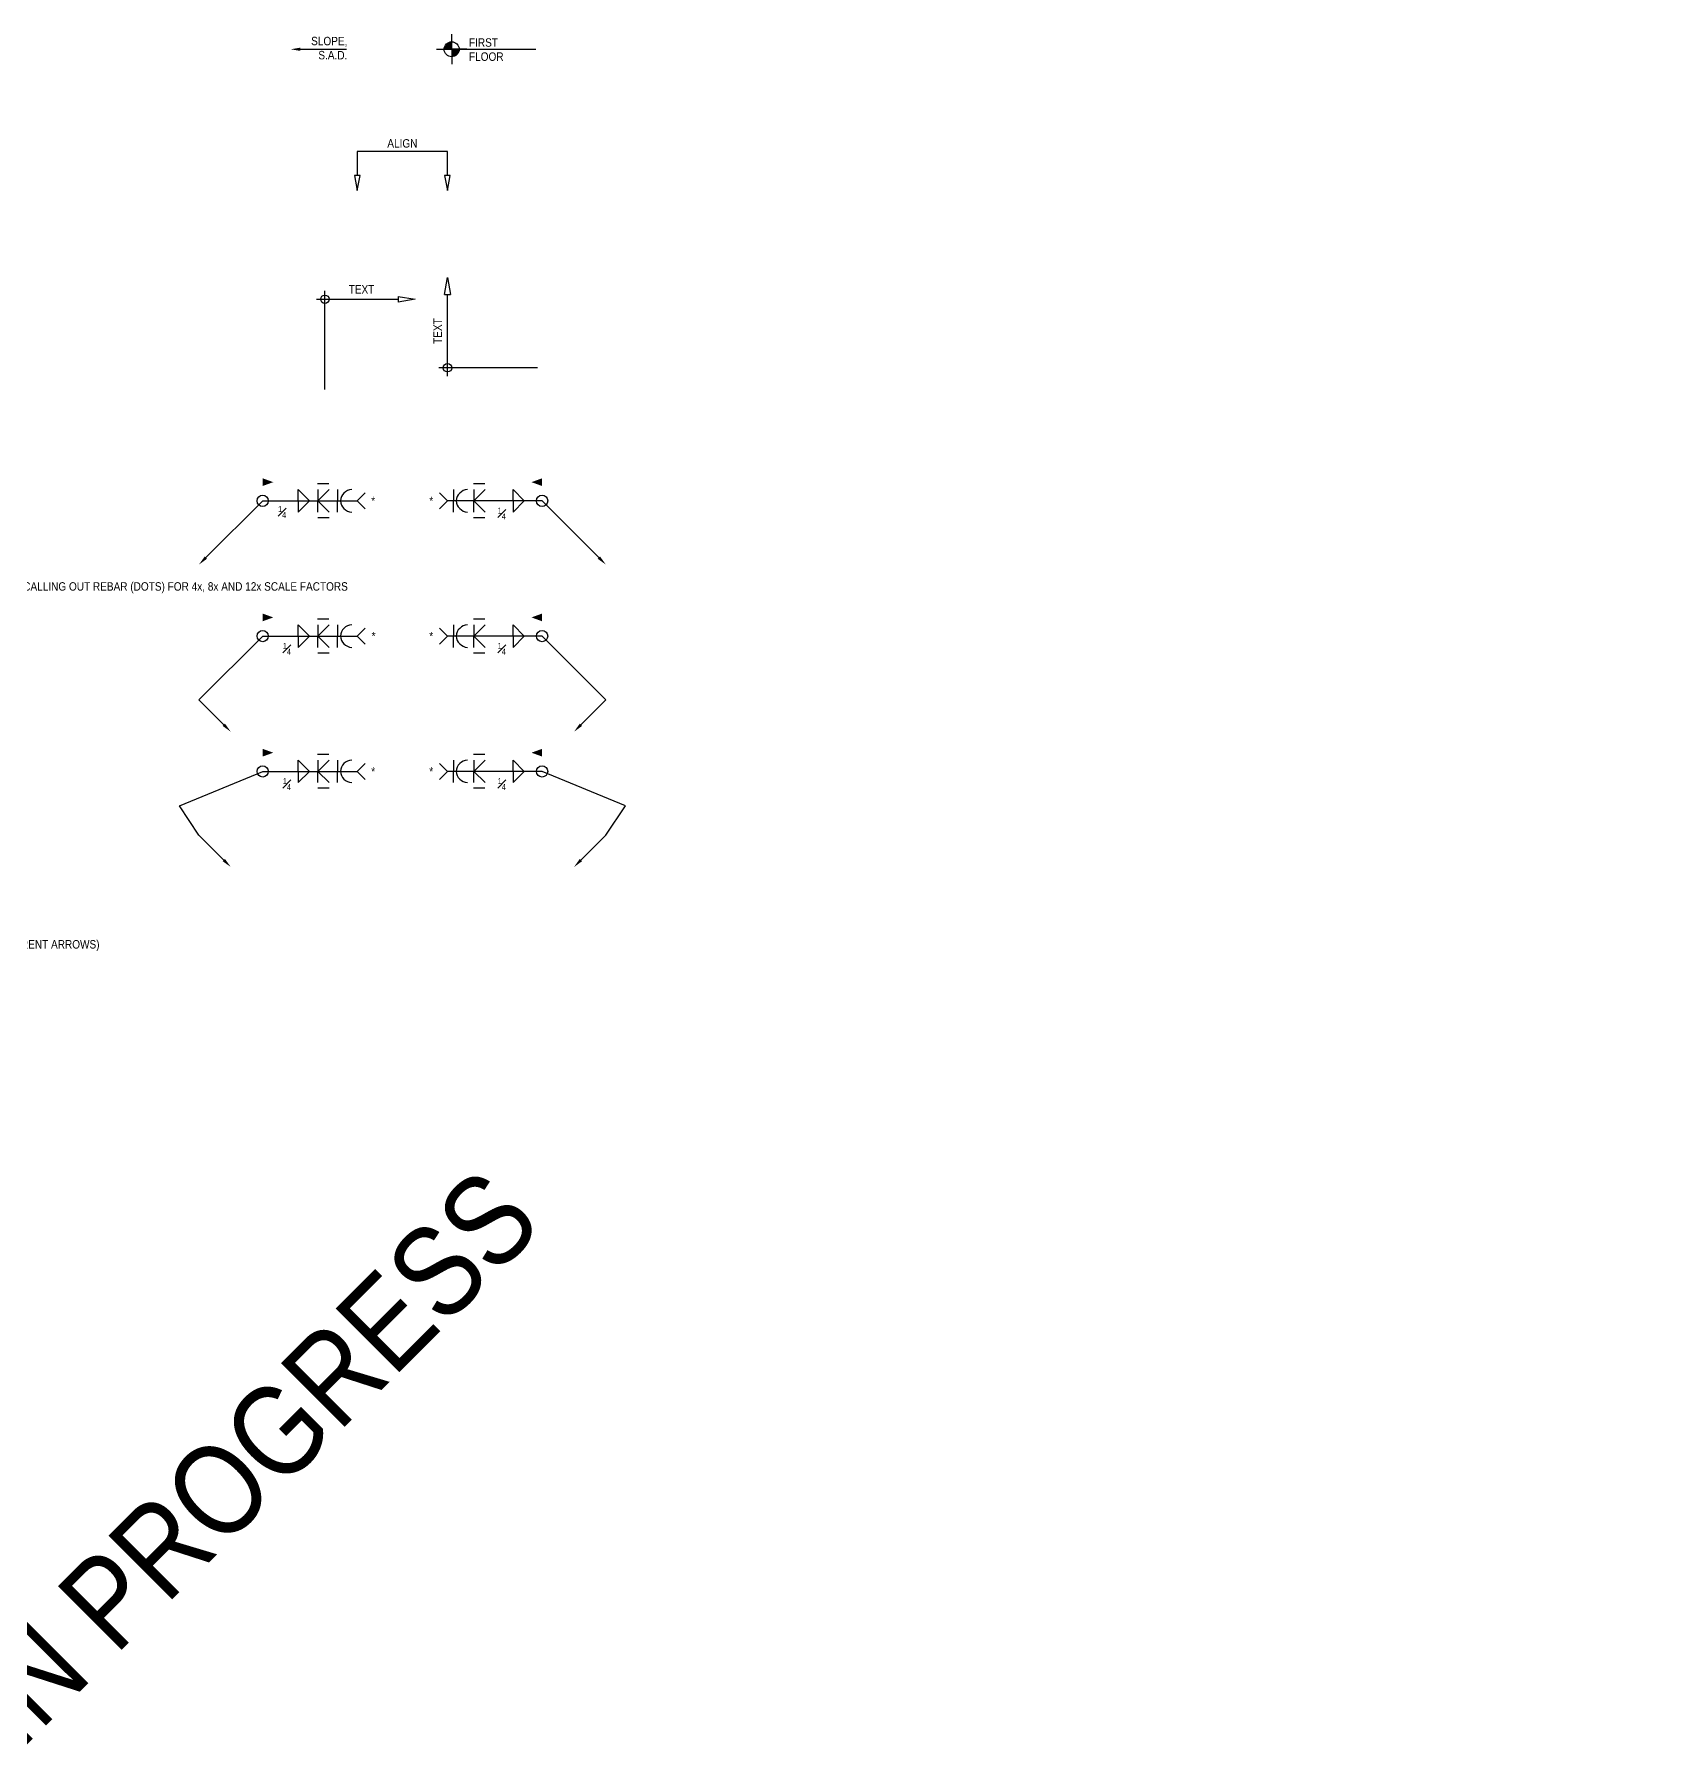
# Model space of a CAD drawing. Header units: inches. Extents: x -2661 to 42767, y -1222 to 9099.
# Drawn here: x 9859.9 to 10074.5, y 1450.9 to 1678.6 of the extents above; entities that cross this region are included whole.
import ezdxf
from ezdxf import colors
from ezdxf.entities.mleader import LeaderData, LeaderLine
from ezdxf.math import Vec2, Vec3

# ---------------------------------------------------------------- set-up
doc = ezdxf.new("R2010")
doc.units = ezdxf.units.IN
doc.header["$LTSCALE"] = 12
doc.header["$MEASUREMENT"] = 0
doc.header["$PDMODE"] = 3
doc.layers.get('0').update_dxf_attribs({"linetype": 'CONTINUOUS'})
doc.layers.get('DefPoints').update_dxf_attribs({"color": 251, "linetype": 'CONTINUOUS'})
for name, color, linetype in [('S-ANNO-DIMS', 2, 'CONTINUOUS'), ('S-ANNO-NOTE', 4, 'CONTINUOUS'), ('S-ANNO-NOTE-EXIST', 251, 'CONTINUOUS'), ('S-ROOM-NAME', 251, 'CONTINUOUS')]:
    doc.layers.add(name, color=color, linetype=linetype)
doc.styles.add('Arial', font='arial.ttf', dxfattribs={"width": 0.85})
doc.dimstyles.new('DIM-12_Se', dxfattribs={"dimscale": 12, "dimtxt": 0.09375, "dimasz": 0.109375, "dimexe": 0.0625, "dimexo": 0.0625, "dimgap": 0.0625, "dimtad": 1, "dimdec": 4, "dimzin": 11, "dimdsep": 46, "dimlunit": 4, "dimtxsty": 'Arial', "dimblk": 'ARCHTICK', "dimcen": 0.125, "dimdle": 0.0625, "dimclrd": 256, "dimclre": 256, "dimclrt": 4, "dimadec": 0, "dimazin": 0, "dimtfac": 0.75, "dimtdec": 4, "dimtmove": 0, "dimatfit": 3, "dimfxl": 1, "dimfrac": 1, "dimtolj": 1, "dimtzin": 0, "dimarcsym": 0})

# ---------------------------------------------------------------- blocks, each defined once
blk = doc.blocks.new('ELEV-SYMB')
at = {"layer": 'S-ANNO-NOTE', "color": 2}
for points in [[(-2, 0), (0, 0), (0, 2)], [(2, 0), (0, 0), (0, -2)]]:
    blk.add_lwpolyline(points, dxfattribs=at)
at = {"layer": 'S-ANNO-NOTE', "color": 2, "const_width": 1}
for points in [[(0, 0.5, 0.414214), (-0.5, 0, 0.414214)], [(0, -0.5, 0.414214), (0.5, 0, 0.414214)]]:
    blk.add_lwpolyline(points, format="xyb", dxfattribs=at)
at = {"layer": 'S-ANNO-NOTE', "color": 2}
blk.add_circle((0, 0), 1, dxfattribs=at)
blk = doc.blocks.new('_Integral')
at = {"color": 0, "linetype": 'ByBlock', "lineweight": -2}
for centre, start, end in [((0.44, -0.09), 102, 168), ((-0.44, 0.09), 282, 348)]:
    blk.add_arc(centre, 0.454, start, end, dxfattribs=at)
blk = doc.blocks.new('_DotBlank')
at = {"color": 0, "lineweight": -2}
blk.add_line((-0.5, 0), (-1, 0), dxfattribs=at)
blk.add_circle((0, 0), 0.5, dxfattribs=at)
blk = doc.blocks.new('ARROW-LOOP')
at = {"color": 0}
blk.add_lwpolyline([(-1.81, 0), (0.54, 0, 1.317177), (-0.46, -0.28)], format="xyb", dxfattribs=at)
blk = doc.blocks.new('_ClosedBlank')
at = {"color": 0, "linetype": 'ByBlock', "lineweight": -2}
for p, q in [((-1, 0.17), (0, 0)), ((-1, 0.17), (-1, -0.17)), ((0, 0), (-1, -0.17))]:
    blk.add_line(p, q, dxfattribs=at)
blk = doc.blocks.new('_Small')
at = {"color": 0, "linetype": 'ByBlock', "lineweight": -2}
blk.add_circle((0, 0), 0.25, dxfattribs=at)
blk = doc.blocks.new('*D754')
at = {"layer": 'DefPoints', "color": 0, "transparency": 16777216}
for p in [(9914.94, 1646.27), (9914.94, 1646.27), (9926.94, 1634.27)]:
    blk.add_point(p, dxfattribs=at)
at = {"layer": 'S-ANNO-DIMS', "lineweight": -2, "transparency": 16777216}
for p, q in [((9914.94, 1633.14), (9914.94, 1644.02)), ((9926.94, 1634.27), (9913.81, 1634.27))]:
    blk.add_line(p, q, dxfattribs=at)
at = {"layer": 'S-ANNO-DIMS', "lineweight": -2, "transparency": 16777216, "xscale": 2.25, "yscale": 2.25, "zscale": 2.25}
for name, p, rotation in [('_ClosedBlank', (9914.94, 1646.27), 90), ('_Small', (9914.94, 1634.27), 270)]:
    blk.add_blockref(name, p, dxfattribs=dict(at, rotation=rotation))
at = {"layer": 'S-ANNO-DIMS', "color": 4, "transparency": 16777216, "insert": (9913.63, 1639.14), "char_height": 1.125, "attachment_point": 5, "rotation": 90, "style": 'Arial'}
blk.add_mtext('\\A1;TEXT ', dxfattribs=at)
blk = doc.blocks.new('*D699')
at = {"layer": 'DefPoints', "color": 0, "transparency": 16777216}
for p in [(9910.63, 1643.37), (9910.63, 1643.37), (9898.63, 1631.37)]:
    blk.add_point(p, dxfattribs=at)
at = {"layer": 'S-ANNO-DIMS', "lineweight": -2, "transparency": 16777216}
for p, q in [((9898.63, 1631.37), (9898.63, 1644.5)), ((9897.5, 1643.37), (9908.38, 1643.37))]:
    blk.add_line(p, q, dxfattribs=at)
at = {"layer": 'S-ANNO-DIMS', "lineweight": -2, "transparency": 16777216, "xscale": 2.25, "yscale": 2.25, "zscale": 2.25, "rotation": 180}
blk.add_blockref('_Small', (9898.63, 1643.37), dxfattribs=at)
at = {"layer": 'S-ANNO-DIMS', "lineweight": -2, "transparency": 16777216, "xscale": 2.25, "yscale": 2.25, "zscale": 2.25}
blk.add_blockref('_ClosedBlank', (9910.63, 1643.37), dxfattribs=at)
at = {"layer": 'S-ANNO-DIMS', "color": 4, "transparency": 16777216, "insert": (9903.5, 1644.69), "char_height": 1.125, "attachment_point": 5, "style": 'Arial'}
blk.add_mtext('\\A1;TEXT ', dxfattribs=at)

msp = doc.modelspace()

# ---------------------------------------------------------------- linework, layer by layer
at = {"layer": 'S-ANNO-DIMS'}
msp.add_lwpolyline([(9915.31345, 1659.86009), (9914.56345, 1659.86009), (9914.93845, 1657.86009), (9915.31345, 1659.86009), (9914.93845, 1659.86009), (9914.93845, 1663.04209), (9902.93845, 1663.04209), (9902.93845, 1659.86009), (9902.56345, 1659.86009), (9902.93845, 1657.86009), (9903.31345, 1659.86009), (9902.56345, 1659.86009)], dxfattribs=at)
at = {"layer": 'S-ANNO-NOTE', "color": 2}
msp.add_line((9913.49676, 1676.64226), (9926.70157, 1676.64226), dxfattribs=at)
at = {"layer": 'S-ANNO-NOTE'}
for p, q in [((9899.15342, 1618.80392), (9897.65342, 1618.80392)), ((9900.31793, 1618.05392), (9900.31793, 1616.55392)), ((9915.72311, 1618.05392), (9915.72311, 1616.55392)), ((9919.90034, 1618.80392), (9918.40034, 1618.80392)), ((9900.31793, 1615.05392), (9900.31793, 1616.55392)), ((9915.72311, 1615.05392), (9915.72311, 1616.55392)), ((9899.19449, 1614.30392), (9897.69449, 1614.30392)), ((9919.90034, 1614.30392), (9918.40034, 1614.30392)), ((9899.15342, 1600.80392), (9897.65342, 1600.80392)), ((9900.31793, 1600.05392), (9900.31793, 1598.55392)), ((9915.72311, 1600.05392), (9915.72311, 1598.55392)), ((9919.90034, 1600.80392), (9918.40034, 1600.80392)), ((9900.31793, 1597.05392), (9900.31793, 1598.55392)), ((9915.72311, 1597.05392), (9915.72311, 1598.55392)), ((9899.19449, 1596.30392), (9897.69449, 1596.30392)), ((9919.90034, 1596.30392), (9918.40034, 1596.30392)), ((9899.15342, 1582.80392), (9897.65342, 1582.80392)), ((9900.31793, 1582.05392), (9900.31793, 1580.55392)), ((9900.31793, 1579.05392), (9900.31793, 1580.55392)), ((9915.72311, 1582.05392), (9915.72311, 1580.55392)), ((9915.72311, 1579.05392), (9915.72311, 1580.55392)), ((9919.90034, 1582.80392), (9918.40034, 1582.80392)), ((9899.19449, 1578.30392), (9897.69449, 1578.30392)), ((9919.90034, 1578.30392), (9918.40034, 1578.30392))]:
    msp.add_line(p, q, dxfattribs=at)
for points in [[(9890.34592, 1616.55392, 0, 0, 0), (9890.34592, 1619.04089, 1.02606, 0, 0), (9891.75546, 1619.04089, 0, 0, 0)], [(9927.53099, 1616.55392, 0, 0, 0), (9927.53099, 1619.04089, 1.02606, 0, 0), (9926.12145, 1619.04089, 0, 0, 0)], [(9890.34592, 1598.55392, 0, 0, 0), (9890.34592, 1601.04089, 1.02606, 0, 0), (9891.75546, 1601.04089, 0, 0, 0)], [(9927.53099, 1598.55392, 0, 0, 0), (9927.53099, 1601.04089, 1.02606, 0, 0), (9926.12145, 1601.04089, 0, 0, 0)], [(9890.34592, 1580.55392, 0, 0, 0), (9890.34592, 1583.04089, 1.02606, 0, 0), (9891.75546, 1583.04089, 0, 0, 0)], [(9927.53099, 1580.55392, 0, 0, 0), (9927.53099, 1583.04089, 1.02606, 0, 0), (9926.12145, 1583.04089, 0, 0, 0)]]:
    msp.add_lwpolyline(points, format="xyseb", dxfattribs=at)
for points in [[(9895.07104, 1616.55392), (9895.07104, 1618.05392), (9896.57104, 1616.55392)], [(9897.69449, 1618.05392), (9897.69449, 1616.55392), (9899.19449, 1618.05392)], [(9903.99911, 1615.49326), (9902.93845, 1616.55392), (9903.99911, 1617.61458)], [(9913.87779, 1615.49326), (9914.93845, 1616.55392), (9913.87779, 1617.61458)], [(9918.44141, 1618.05392), (9918.44141, 1616.55392), (9919.94141, 1618.05392)], [(9923.66124, 1616.55392), (9923.66124, 1618.05392), (9925.16124, 1616.55392)], [(9895.07104, 1616.55392), (9895.07104, 1615.05392), (9896.57104, 1616.55392)], [(9897.69449, 1615.05392), (9897.69449, 1616.55392), (9899.19449, 1615.05392)], [(9918.44141, 1615.05392), (9918.44141, 1616.55392), (9919.94141, 1615.05392)], [(9923.66124, 1616.55392), (9923.66124, 1615.05392), (9925.16124, 1616.55392)], [(9895.07104, 1598.55392), (9895.07104, 1600.05392), (9896.57104, 1598.55392)], [(9897.69449, 1600.05392), (9897.69449, 1598.55392), (9899.19449, 1600.05392)], [(9903.99911, 1597.49326), (9902.93845, 1598.55392), (9903.99911, 1599.61458)], [(9913.87779, 1597.49326), (9914.93845, 1598.55392), (9913.87779, 1599.61458)], [(9918.44141, 1600.05392), (9918.44141, 1598.55392), (9919.94141, 1600.05392)], [(9923.66124, 1598.55392), (9923.66124, 1600.05392), (9925.16124, 1598.55392)], [(9895.07104, 1598.55392), (9895.07104, 1597.05392), (9896.57104, 1598.55392)], [(9897.69449, 1597.05392), (9897.69449, 1598.55392), (9899.19449, 1597.05392)], [(9918.44141, 1597.05392), (9918.44141, 1598.55392), (9919.94141, 1597.05392)], [(9923.66124, 1598.55392), (9923.66124, 1597.05392), (9925.16124, 1598.55392)], [(9895.07104, 1580.55392), (9895.07104, 1582.05392), (9896.57104, 1580.55392)], [(9895.07104, 1580.55392), (9895.07104, 1579.05392), (9896.57104, 1580.55392)], [(9897.69449, 1582.05392), (9897.69449, 1580.55392), (9899.19449, 1582.05392)], [(9897.69449, 1579.05392), (9897.69449, 1580.55392), (9899.19449, 1579.05392)], [(9903.99911, 1579.49326), (9902.93845, 1580.55392), (9903.99911, 1581.61458)], [(9913.87779, 1579.49326), (9914.93845, 1580.55392), (9913.87779, 1581.61458)], [(9918.44141, 1582.05392), (9918.44141, 1580.55392), (9919.94141, 1582.05392)], [(9918.44141, 1579.05392), (9918.44141, 1580.55392), (9919.94141, 1579.05392)], [(9923.66124, 1580.55392), (9923.66124, 1582.05392), (9925.16124, 1580.55392)], [(9923.66124, 1580.55392), (9923.66124, 1579.05392), (9925.16124, 1580.55392)]]:
    msp.add_lwpolyline(points, dxfattribs=at)
for centre in [(9890.34592, 1616.55392), (9927.53099, 1616.55392), (9890.34592, 1598.55392), (9927.53099, 1598.55392), (9890.34592, 1580.55392), (9927.53099, 1580.55392)]:
    msp.add_circle(centre, 0.75, dxfattribs=at)
for centre, start, end in [((9902.29881, 1616.44804), 93.7722975, 176.2277025), ((9917.70399, 1616.44804), 93.7722975, 176.2277025), ((9902.29881, 1616.6598), 183.7722975, 266.2277025), ((9917.70399, 1616.6598), 183.7722975, 266.2277025), ((9902.29881, 1598.44804), 93.7722975, 176.2277025), ((9917.70399, 1598.44804), 93.7722975, 176.2277025), ((9902.29881, 1598.6598), 183.7722975, 266.2277025), ((9917.70399, 1598.6598), 183.7722975, 266.2277025), ((9902.29881, 1580.44804), 93.7722975, 176.2277025), ((9902.29881, 1580.6598), 183.7722975, 266.2277025), ((9917.70399, 1580.44804), 93.7722975, 176.2277025), ((9917.70399, 1580.6598), 183.7722975, 266.2277025)]:
    msp.add_arc(centre, 1.60937, start, end, dxfattribs=at)

# ---------------------------------------------------------------- block references
msp.add_blockref('ELEV-SYMB', (9915.49676, 1676.64226), dxfattribs=at)

# ---------------------------------------------------------------- texts
at = {"layer": 'S-ANNO-NOTE', "insert": (9901.62379, 1678.28705), "char_height": 1.125, "width": 5.8017409, "attachment_point": 3, "rotation": 359.8065106, "style": 'Arial'}
msp.add_mtext('SLOPE, S.A.D.', dxfattribs=at)
at = {"layer": 'S-ANNO-NOTE', "char_height": 1.125, "style": 'Arial'}
for s, insert, width, attachment_point in [('FIRST\\PFLOOR', (9917.8035, 1678.10155), 18.0116568, 1), ('ALIGN', (9908.93845, 1663.54209), 4.8459129, 8), ('*', (9904.79087, 1616.55392), 12.6638708, 4), ('*', (9913.03417, 1616.55392), 14.5516162, 6), ('\\A1;{\\H0.7x;\\S1#4;}', (9892.39029, 1615.84442), 2.0903287, 1), ('\\A1;{\\H0.7x;\\S1#4;}', (9922.70086, 1615.65428), 3.6570708, 3), ('*', (9904.84273, 1598.55392), 14.5516162, 4), ('*', (9913.03417, 1598.55392), 14.5516162, 6), ('\\A1;{\\H0.7x;\\S1#4;}', (9894.11066, 1597.65428), 3.6570708, 3), ('\\A1;{\\H0.7x;\\S1#4;}', (9922.70086, 1597.65428), 3.6570708, 3), ('*', (9904.79087, 1580.55392), 12.6638708, 4), ('*', (9913.03417, 1580.55392), 14.5516162, 6), ('\\A1;{\\H0.7x;\\S1#4;}', (9894.11066, 1579.65428), 3.6570708, 3), ('\\A1;{\\H0.7x;\\S1#4;}', (9922.70086, 1579.65428), 3.6570708, 3)]:
    msp.add_mtext(s, dxfattribs=dict(at, insert=insert, width=width, attachment_point=attachment_point))
at = {"layer": 'S-ROOM-NAME', "ltscale": 0.25, "insert": (9888.70341, 1489.13807), "char_height": 12, "width": 129.2001168, "attachment_point": 5, "rotation": 45, "style": 'Arial'}
msp.add_mtext('{\\fArial|b0|i0|c0|p34;IN PROGRESS}', dxfattribs=at)

# ---------------------------------------------------------------- dimensions: what is measured, and where the dimension line sits
at = {"layer": 'S-ANNO-DIMS'}
for base, p1, p2, angle, picture, middle in [((9910.62595, 1643.37273), (9898.62595, 1631.37273), (9910.62595, 1643.37273), 180, '*D699', (9903.50095, 1644.68523)), ((9914.93845, 1646.26673), (9926.93845, 1634.26673), (9914.93845, 1646.26673), 270, '*D754', (9913.62595, 1639.14173))]:
    dim = msp.add_linear_dim(base=base, p1=p1, p2=p2, angle=angle, text='TEXT ', dimstyle='DIM-12_Se', override={"dimasz": 0.1875, "dimexe": 0.09375, "dimexo": 0, "dimblk1": 'Small', "dimblk2": 'ClosedBlank', "dimsah": 1, "dimdle": 0.09375, "dimse2": 1}, dxfattribs=at)
    dim.commit()
    dim.dimension.update_dxf_attribs({"geometry": picture, "text_midpoint": middle})

# ---------------------------------------------------------------- leaders
at = {"layer": 'S-ANNO-NOTE'}
ml = msp.add_multileader_mtext('Standard', dxfattribs=at)
ml.set_content('', color=4, style='Arial')
ml.set_leader_properties(color=2)
ml.build(insert=Vec2(0, 0))
ml.multileader.update_dxf_attribs({"has_dogleg": 0, "dogleg_length": 1.21451, "arrow_head_size": 1.3125, "scale": 12})
ctx = ml.context
ctx.base_point, ctx.scale, ctx.char_height, ctx.arrow_head_size, ctx.landing_gap_size, ctx.plane_origin, ctx.plane_x_axis, ctx.plane_y_axis = Vec3(9903.65676, 1676.64226), 12, 1.125, 1.3125, 1.08, Vec3(9892.80333, 1683.67286), Vec3(-1, 0), Vec3(0, -1)
ctx.text_align_type = 2
notes = []
notes.append((ctx, [(0, (1, 1, 0), (9899.59489, 1676.64226), (1, 0), 1.90187, [(0, [(9894.06443, 1676.64226)], 0, [])])]))
ctx.mtext.insert, ctx.mtext.text_direction, ctx.mtext.rotation, ctx.mtext.alignment, ctx.mtext.flow_direction = Vec3(9902.57676, 1676.07976), Vec3(-1, 0), 3.141592654, 3, 5
ml = msp.add_multileader_mtext('Standard', dxfattribs=at)
ml.set_content('TEXT', color=4, style='Arial')
ml.set_leader_properties(color=2)
ml.set_arrow_properties(name='INTEGRAL')
ml.build(insert=Vec2(0, 0))
ml.multileader.update_dxf_attribs({"dogleg_length": 0.36, "arrow_head_size": 1.3125, "scale": 12})
ctx = ml.context
ctx.base_point, ctx.scale, ctx.char_height, ctx.arrow_head_size, ctx.landing_gap_size, ctx.plane_origin = Vec3(9828.36413, 1617.37763), 12, 1.125, 1.3125, 1.08, Vec3(9783.15735, 1915.71245)
notes.append((ctx, [(0, (1, 1, 0), (9826.86413, 1617.37763), (1, 0), 1.5, [(0, [(9818.37885, 1625.86291)], 0, [])])]))
ctx.mtext.insert, ctx.mtext.width, ctx.mtext.flow_direction = Vec3(9829.44413, 1617.94013), 20, 5
ml = msp.add_multileader_mtext('Standard', dxfattribs=at)
ml.set_content('', color=4, style='Arial')
ml.set_leader_properties(color=2)
ml.build(insert=Vec2(0, 0))
ml.multileader.update_dxf_attribs({"dogleg_length": 1.21451, "arrow_head_size": 1.3125, "scale": 12})
ctx = ml.context
ctx.base_point, ctx.scale, ctx.char_height, ctx.arrow_head_size, ctx.landing_gap_size, ctx.plane_origin = Vec3(9902.93845, 1616.55392), 12, 1.125, 1.3125, 1.08, Vec3(9883.31532, 1609.52332)
notes.append((ctx, [(0, (1, 1, 0), (9890.34592, 1616.55392), (1, 0), 12.59253, [(0, [(9881.86064, 1608.06864)], 0, [])])]))
ctx.mtext.insert, ctx.mtext.flow_direction = Vec3(9904.01845, 1617.11642), 5
ml = msp.add_multileader_mtext('Standard', dxfattribs=at)
ml.set_content('', color=4, style='Arial')
ml.set_leader_properties(color=2)
ml.build(insert=Vec2(0, 0))
ml.multileader.update_dxf_attribs({"dogleg_length": 1.21451, "arrow_head_size": 1.3125, "scale": 12})
ctx = ml.context
ctx.base_point, ctx.scale, ctx.char_height, ctx.arrow_head_size, ctx.landing_gap_size, ctx.plane_origin = Vec3(9912.77845, 1616.55392), 12, 1.125, 1.3125, 1.08, Vec3(9933.90158, 1609.52332)
ctx.text_align_type = 2
notes.append((ctx, [(0, (1, 1, 0), (9927.53099, 1616.55392), (-1, 0), 12.59253, [(0, [(9936.01627, 1608.06864)], 0, [])])]))
ctx.mtext.insert, ctx.mtext.alignment, ctx.mtext.flow_direction = Vec3(9913.85845, 1617.11642), 3, 5
ml = msp.add_multileader_mtext('Standard', dxfattribs=at)
ml.set_content('\\A1;{\\C4;MAKE SURE THIS ARROW SIZE IS \\H0.7x;\\S5#32;\\H1.4286x;" WHEN CALLING OUT REBAR (DOTS) FOR 4x, 8x AND 12x SCALE FACTORS}', color=4, style='Arial')
ml.set_leader_properties(color=2)
ml.set_arrow_properties(name='DOTBLANK')
ml.build(insert=Vec2(0, 0))
ml.multileader.update_dxf_attribs({"dogleg_length": 0.36, "arrow_head_size": 1.875, "scale": 12})
ctx = ml.context
ctx.base_point, ctx.scale, ctx.char_height, ctx.arrow_head_size, ctx.landing_gap_size, ctx.plane_origin = Vec3(9828.36413, 1605.37763), 12, 1.125, 1.875, 1.08, Vec3(9783.15735, 1903.71245)
notes.append((ctx, [(0, (1, 1, 0), (9826.86413, 1605.37763), (1, 0), 1.5, [(0, [(9818.37885, 1613.86291)], 0, [])])]))
ctx.mtext.insert, ctx.mtext.width, ctx.mtext.defined_height, ctx.mtext.flow_direction = Vec3(9829.44413, 1605.94972), 20, 3.77427, 5
ml = msp.add_multileader_mtext('Standard', dxfattribs=at)
ml.set_content('\\A1;{\\C4;(\\H0.7x;\\S7#64;\\H1.4286x;"x12) = ARROW SIZE 1\\H0.7x;\\S5#16;\\H1.4286x;"\\P(\\H0.7x;\\S3#32;\\H1.4286x;"x12) = TEXT HEIGHT 1\\H0.7x;\\S1#8;\\H1.4286x;"}', color=4, style='Arial')
ml.set_leader_properties(color=2)
ml.build(insert=Vec2(0, 0))
ml.multileader.update_dxf_attribs({"dogleg_length": 0.36, "arrow_head_size": 1.3125, "scale": 12})
ctx = ml.context
ctx.base_point, ctx.scale, ctx.char_height, ctx.arrow_head_size, ctx.landing_gap_size, ctx.plane_origin = Vec3(9828.36413, 1593.37763), 12, 1.125, 1.3125, 1.08, Vec3(9783.15735, 1891.71245)
notes.append((ctx, [(0, (1, 1, 0), (9826.86413, 1593.37763), (1, 0), 1.5, [(0, [(9818.25444, 1601.98732)], 0, [])])]))
ctx.mtext.insert, ctx.mtext.width, ctx.mtext.flow_direction = Vec3(9829.44413, 1594.10551), 20, 5
ml = msp.add_multileader_mtext('Standard', dxfattribs=at)
ml.set_content('', color=4, style='Arial')
ml.set_leader_properties(color=2)
ml.build(insert=Vec2(0, 0))
ml.multileader.update_dxf_attribs({"dogleg_length": 1.21451, "arrow_head_size": 1.3125, "scale": 12})
ctx = ml.context
ctx.base_point, ctx.scale, ctx.char_height, ctx.arrow_head_size, ctx.landing_gap_size, ctx.plane_origin = Vec3(9902.93845, 1598.55392), 12, 1.125, 1.3125, 1.08, Vec3(9883.31532, 1591.52332)
notes.append((ctx, [(0, (1, 1, 0), (9890.34592, 1598.55392), (1, 0), 12.59253, [(0, [(9886.10328, 1585.826), (9881.86064, 1590.06864)], 0, [])])]))
ctx.mtext.insert, ctx.mtext.flow_direction = Vec3(9904.01845, 1599.11642), 5
ml = msp.add_multileader_mtext('Standard', dxfattribs=at)
ml.set_content('', color=4, style='Arial')
ml.set_leader_properties(color=2)
ml.build(insert=Vec2(0, 0))
ml.multileader.update_dxf_attribs({"dogleg_length": 1.21451, "arrow_head_size": 1.3125, "scale": 12})
ctx = ml.context
ctx.base_point, ctx.scale, ctx.char_height, ctx.arrow_head_size, ctx.landing_gap_size, ctx.plane_origin = Vec3(9912.77845, 1598.55392), 12, 1.125, 1.3125, 1.08, Vec3(9933.90158, 1591.52332)
ctx.text_align_type = 2
notes.append((ctx, [(0, (1, 1, 0), (9927.53099, 1598.55392), (-1, 0), 12.59253, [(0, [(9931.77363, 1585.826), (9936.01627, 1590.06864)], 0, [])])]))
ctx.mtext.insert, ctx.mtext.alignment, ctx.mtext.flow_direction = Vec3(9913.85845, 1599.11642), 3, 5
ml = msp.add_multileader_mtext('Standard', dxfattribs=at)
ml.set_content('TEXT', color=4, style='Arial')
ml.set_leader_properties(color=2)
ml.set_arrow_properties(name='INTEGRAL')
ml.build(insert=Vec2(0, 0))
ml.multileader.update_dxf_attribs({"dogleg_length": 0.36, "arrow_head_size": 1.75, "scale": 16})
ctx = ml.context
ctx.base_point, ctx.scale, ctx.char_height, ctx.arrow_head_size, ctx.landing_gap_size, ctx.plane_origin = Vec3(10456.47348, 1581.92148), 16, 1.5, 1.75, 1.44, Vec3(10517.73483, 1888.74159)
ctx.text_align_type = 2
notes.append((ctx, [(0, (1, 1, 0), (10465.82815, 1581.92148), (-1, 0), 2, [(0, [(10476.85647, 1593.23519)], 0, [])])]))
ctx.mtext.insert, ctx.mtext.width, ctx.mtext.alignment, ctx.mtext.flow_direction = Vec3(10462.38815, 1582.67148), 32, 3, 5
ml = msp.add_multileader_mtext('Standard', dxfattribs=at)
ml.set_content('TEXT', color=4, style='Arial')
ml.set_leader_properties(color=2)
ml.set_arrow_properties(name='ARROW-LOOP')
ml.build(insert=Vec2(0, 0))
ml.multileader.update_dxf_attribs({"dogleg_length": 0.36, "arrow_head_size": 1.3125, "scale": 12})
ctx = ml.context
ctx.base_point, ctx.scale, ctx.char_height, ctx.arrow_head_size, ctx.landing_gap_size, ctx.plane_origin = Vec3(9828.36413, 1581.37763), 12, 1.125, 1.3125, 1.08, Vec3(9783.15735, 1879.71245)
notes.append((ctx, [(0, (1, 1, 0), (9826.86413, 1581.37763), (1, 0), 1.5, [(0, [(9818.37885, 1589.86291)], 0, [])])]))
ctx.mtext.insert, ctx.mtext.width, ctx.mtext.flow_direction = Vec3(9829.44413, 1581.94013), 20, 5
ml = msp.add_multileader_mtext('Standard', dxfattribs=at)
ml.set_content('', color=4, style='Arial')
ml.set_leader_properties(color=2)
ml.build(insert=Vec2(0, 0))
ml.multileader.update_dxf_attribs({"dogleg_length": 1.21451, "arrow_head_size": 1.3125, "scale": 12})
ctx = ml.context
ctx.base_point, ctx.scale, ctx.char_height, ctx.arrow_head_size, ctx.landing_gap_size, ctx.plane_origin = Vec3(9902.93845, 1580.55392), 12, 1.125, 1.3125, 1.08, Vec3(9883.31532, 1573.52332)
notes.append((ctx, [(0, (1, 1, 0), (9890.34592, 1580.55392), (1, 0), 12.59253, [(1, [(9886.10328, 1567.826), (9881.86064, 1572.06864), (9879.25937, 1575.96172)], 0, [])])]))
ctx.mtext.insert, ctx.mtext.flow_direction = Vec3(9904.01845, 1581.11642), 5
ml = msp.add_multileader_mtext('Standard', dxfattribs=at)
ml.set_content('', color=4, style='Arial')
ml.set_leader_properties(color=2)
ml.build(insert=Vec2(0, 0))
ml.multileader.update_dxf_attribs({"dogleg_length": 1.21451, "arrow_head_size": 1.3125, "scale": 12})
ctx = ml.context
ctx.base_point, ctx.scale, ctx.char_height, ctx.arrow_head_size, ctx.landing_gap_size, ctx.plane_origin = Vec3(9912.77845, 1580.55392), 12, 1.125, 1.3125, 1.08, Vec3(9933.90158, 1573.52332)
ctx.text_align_type = 2
notes.append((ctx, [(0, (1, 1, 0), (9927.53099, 1580.55392), (-1, 0), 12.59253, [(1, [(9931.77363, 1567.826), (9936.01627, 1572.06864), (9938.61754, 1575.96172)], 0, [])])]))
ctx.mtext.insert, ctx.mtext.alignment, ctx.mtext.flow_direction = Vec3(9913.85845, 1581.11642), 3, 5
ml = msp.add_multileader_mtext('Standard', dxfattribs=at)
ml.set_content('\\A1;TEXT', color=4, style='Arial')
ml.set_leader_properties(color=2)
ml.set_arrow_properties(name='DOTBLANK')
ml.build(insert=Vec2(0, 0))
ml.multileader.update_dxf_attribs({"dogleg_length": 0.36, "arrow_head_size": 1.75, "scale": 16})
ctx = ml.context
ctx.base_point, ctx.scale, ctx.char_height, ctx.arrow_head_size, ctx.landing_gap_size, ctx.plane_origin = Vec3(10456.47348, 1565.92148), 16, 1.5, 1.75, 1.44, Vec3(10509.24955, 1864.25631)
ctx.text_align_type = 2
notes.append((ctx, [(0, (1, 1, 0), (10465.82815, 1565.92148), (-1, 0), 2, [(0, [(10476.85647, 1577.23519)], 0, [])])]))
ctx.mtext.insert, ctx.mtext.width, ctx.mtext.defined_height, ctx.mtext.alignment, ctx.mtext.flow_direction = Vec3(10462.38815, 1566.67148), 32, 5.03236, 3, 5
ml = msp.add_multileader_mtext('Standard', dxfattribs=at)
ml.set_content('TEXT', color=4, style='Arial')
ml.set_leader_properties(color=2)
ml.build(insert=Vec2(0, 0))
ml.multileader.update_dxf_attribs({"dogleg_length": 21.88349, "arrow_head_size": 1.3125, "scale": 12})
ctx = ml.context
ctx.base_point, ctx.scale, ctx.char_height, ctx.arrow_head_size, ctx.landing_gap_size, ctx.plane_origin = Vec3(9828.36413, 1569.37763), 12, 1.125, 1.3125, 1.08, Vec3(9772.34872, 2009.43868)
notes.append((ctx, [(0, (1, 1, 0), (9826.86413, 1569.37763), (1, 0), 1.5, [(0, [(9818.37885, 1569.37763), (9822.62149, 1573.62027)], 0, [])])]))
ctx.mtext.insert, ctx.mtext.width, ctx.mtext.flow_direction = Vec3(9829.44413, 1569.94013), 20, 5
ml = msp.add_multileader_mtext('Standard', dxfattribs=at)
ml.set_content('TEXT', color=4, style='Arial')
ml.set_leader_properties(color=2)
ml.build(insert=Vec2(0, 0))
ml.multileader.update_dxf_attribs({"dogleg_length": 0.36, "arrow_head_size": 1.3125, "scale": 12})
ctx = ml.context
ctx.base_point, ctx.scale, ctx.char_height, ctx.arrow_head_size, ctx.landing_gap_size, ctx.plane_origin = Vec3(9828.36413, 1557.37763), 12, 1.125, 1.3125, 1.08, Vec3(9783.15735, 1855.71245)
notes.append((ctx, [(0, (1, 1, 0), (9826.86413, 1557.37763), (1, 0), 1.5, [(1, [(9818.37885, 1565.86291), (9818.37885, 1548.89235)], 0, [])])]))
ctx.mtext.insert, ctx.mtext.width, ctx.mtext.flow_direction = Vec3(9829.44413, 1557.94013), 20, 5
ml = msp.add_multileader_mtext('Standard', dxfattribs=at)
ml.set_content('\\A1;{\\C256;TEXT IS BOTTOM LEFT JUSTIFIED TO KEEP CONSISTENT GAP BETWEEN DETAIL TITLE & NOTES}', color=4, style='Arial')
ml.set_leader_properties(color=2)
ml.build(insert=Vec2(0, 0))
ml.multileader.update_dxf_attribs({"dogleg_length": 0.125, "arrow_head_size": 1.75, "scale": 16})
ctx = ml.context
ctx.base_point, ctx.scale, ctx.char_height, ctx.arrow_head_size, ctx.landing_gap_size, ctx.plane_origin = Vec3(10205.54918, 1562.99721), 16, 1.5, 1.75, 1.44, Vec3(10283.60348, 1928.17611)
ctx.text_align_type = 2
notes.append((ctx, [(0, (1, 1, 0), (10235.23254, 1562.99721), (-1, 0), 2, [(0, [(10242.06307, 1556.71683)], 0, [])])]))
ctx.mtext.insert, ctx.mtext.width, ctx.mtext.defined_height, ctx.mtext.alignment, ctx.mtext.flow_direction = Vec3(10231.79254, 1563.76461), 24.9070703, 11.26293, 3, 5
ml = msp.add_multileader_mtext('Standard', dxfattribs=at)
ml.set_content('\\A1;TEXT', color=4, style='Arial')
ml.set_leader_properties(color=2)
ml.build(insert=Vec2(0, 0))
ml.multileader.update_dxf_attribs({"dogleg_length": 0.36, "arrow_head_size": 1.75, "scale": 16})
ctx = ml.context
ctx.base_point, ctx.scale, ctx.char_height, ctx.arrow_head_size, ctx.landing_gap_size, ctx.plane_origin = Vec3(10456.47348, 1549.92148), 16, 1.5, 1.75, 1.44, Vec3(10509.24955, 1848.25631)
ctx.text_align_type = 2
notes.append((ctx, [(0, (1, 1, 0), (10465.82815, 1549.92148), (-1, 0), 2, [(0, [(10476.85647, 1561.23519)], 0, [])])]))
ctx.mtext.insert, ctx.mtext.width, ctx.mtext.alignment, ctx.mtext.flow_direction = Vec3(10462.38815, 1550.67148), 32, 3, 5
at = {"layer": 'S-ANNO-NOTE', "color": 191}
ml = msp.add_multileader_mtext('Standard', dxfattribs=at)
ml.set_content('(LEADER w/ DIFFERENT ARROWS)', color=191, style='Arial')
ml.set_leader_properties(color=191)
ml.build(insert=Vec2(0, 0))
ml.multileader.update_dxf_attribs({"text_right_attachment_type": 3, "dogleg_length": 0.36, "arrow_head_size": 1.3125, "scale": 12})
ctx = ml.context
ctx.base_point, ctx.scale, ctx.char_height, ctx.arrow_head_size, ctx.landing_gap_size, ctx.plane_origin = Vec3(9845.37136, 1557.37763), 12, 1.125, 1.3125, 1.08, Vec3(9799.29951, 1854.48585)
ctx.right_attachment = 3
notes.append((ctx, [(0, (1, 1, 0), (9843.87136, 1557.37763), (1, 0), 1.5, [(0, [(9833.10778, 1557.37763)], 0, [])])]))
ctx.mtext.insert, ctx.mtext.width, ctx.mtext.defined_height, ctx.mtext.flow_direction = Vec3(9846.45136, 1558.1055), 29.9712539, 4.58142, 5
at = {"layer": 'S-ANNO-NOTE'}
ml = msp.add_multileader_mtext('Standard', dxfattribs=at)
ml.set_content('TEXT', color=4, style='Arial')
ml.set_leader_properties(color=2)
ml.set_arrow_properties(name='ARROW-LOOP')
ml.build(insert=Vec2(0, 0))
ml.multileader.update_dxf_attribs({"dogleg_length": 0.36, "arrow_head_size": 1.75, "scale": 16})
ctx = ml.context
ctx.base_point, ctx.scale, ctx.char_height, ctx.arrow_head_size, ctx.landing_gap_size, ctx.plane_origin = Vec3(10456.47348, 1533.92148), 16, 1.5, 1.75, 1.44, Vec3(10509.24955, 1832.25631)
ctx.text_align_type = 2
notes.append((ctx, [(0, (1, 1, 0), (10465.82815, 1533.92148), (-1, 0), 2, [(0, [(10476.85647, 1545.23519)], 0, [])])]))
ctx.mtext.insert, ctx.mtext.width, ctx.mtext.alignment, ctx.mtext.flow_direction = Vec3(10462.38815, 1534.67148), 32, 3, 5
ml = msp.add_multileader_mtext('Standard', dxfattribs=at)
ml.set_content('TEXT', color=4, style='Arial')
ml.set_leader_properties(color=2)
ml.build(insert=Vec2(0, 0))
ml.multileader.update_dxf_attribs({"dogleg_length": 21.88349, "arrow_head_size": 1.75, "scale": 16})
ctx = ml.context
ctx.base_point, ctx.scale, ctx.char_height, ctx.arrow_head_size, ctx.landing_gap_size, ctx.plane_origin = Vec3(10456.47348, 1517.92148), 16, 1.5, 1.75, 1.44, Vec3(10520.05817, 1957.98253)
ctx.text_align_type = 2
notes.append((ctx, [(0, (1, 1, 0), (10465.82815, 1517.92148), (-1, 0), 2, [(0, [(10480.06326, 1520.37155), (10474.02804, 1526.40677)], 0, [])])]))
ctx.mtext.insert, ctx.mtext.width, ctx.mtext.alignment, ctx.mtext.flow_direction = Vec3(10462.38815, 1518.67148), 32, 3, 5
ml = msp.add_multileader_mtext('Standard', dxfattribs=at)
ml.set_content('TEXT', color=4, style='Arial')
ml.set_leader_properties(color=2)
ml.build(insert=Vec2(0, 0))
ml.multileader.update_dxf_attribs({"dogleg_length": 0.36, "arrow_head_size": 1.75, "scale": 16})
ctx = ml.context
ctx.base_point, ctx.scale, ctx.char_height, ctx.arrow_head_size, ctx.landing_gap_size, ctx.plane_origin = Vec3(10456.47348, 1501.92148), 16, 1.5, 1.75, 1.44, Vec3(10509.24955, 1800.25631)
ctx.text_align_type = 2
notes.append((ctx, [(0, (1, 1, 0), (10465.82815, 1501.92148), (-1, 0), 2, [(1, [(10476.85647, 1513.23519), (10476.85647, 1490.60778)], 0, [])])]))
ctx.mtext.insert, ctx.mtext.width, ctx.mtext.alignment, ctx.mtext.flow_direction = Vec3(10462.38815, 1502.67148), 32, 3, 5
ml = msp.add_multileader_mtext('Standard', dxfattribs=at)
ml.set_content('\\A1;{\\C256;TEXT IS BOTTOM LEFT JUSTIFIED TO KEEP CONSISTENT GAP BETWEEN DETAIL TITLE & NOTES}', color=4, style='Arial')
ml.set_leader_properties(color=2)
ml.build(insert=Vec2(0, 0))
ml.multileader.update_dxf_attribs({"dogleg_length": 0.125, "arrow_head_size": 2.625, "scale": 24})
ctx = ml.context
ctx.base_point, ctx.scale, ctx.char_height, ctx.arrow_head_size, ctx.landing_gap_size, ctx.plane_origin = Vec3(10972.52016, 1501.32868), 24, 2.25, 2.625, 2.16, Vec3(11097.06097, 2049.09701)
ctx.text_align_type = 2
notes.append((ctx, [(0, (1, 1, 0), (11023.42455, 1501.32868), (-1, 0), 3, [(0, [(11034.75035, 1491.9081)], 0, [])])]))
ctx.mtext.insert, ctx.mtext.width, ctx.mtext.defined_height, ctx.mtext.alignment, ctx.mtext.flow_direction = Vec3(11018.26455, 1502.47977), 43.6773346, 25.3416, 3, 5
at = {"layer": 'S-ANNO-NOTE-EXIST'}
ml = msp.add_multileader_mtext('Standard', dxfattribs=at)
ml.set_content('{\\C256;TEXT}', color=4, style='Arial')
ml.set_leader_properties(color=256)
ml.set_arrow_properties(name='INTEGRAL')
ml.build(insert=Vec2(0, 0))
ml.multileader.update_dxf_attribs({"dogleg_length": 0.36, "arrow_head_size": 1.3125, "scale": 12})
ctx = ml.context
ctx.base_point, ctx.scale, ctx.char_height, ctx.arrow_head_size, ctx.landing_gap_size, ctx.plane_origin = Vec3(9750.02839, 1617.37763), 12, 1.125, 1.3125, 1.08, Vec3(9703.44602, 1915.71245)
notes.append((ctx, [(0, (1, 1, 0), (9748.52839, 1617.37763), (1, 0), 1.5, [(0, [(9740.04311, 1625.86291)], 0, [])])]))
ctx.mtext.insert, ctx.mtext.width, ctx.mtext.flow_direction = Vec3(9751.10839, 1617.94013), 24, 5
ml = msp.add_multileader_mtext('Standard', dxfattribs=at)
ml.set_content('{\\C256;TEXT}', color=4, style='Arial')
ml.set_leader_properties(color=256)
ml.set_arrow_properties(name='DOTBLANK')
ml.build(insert=Vec2(0, 0))
ml.multileader.update_dxf_attribs({"dogleg_length": 0.36, "arrow_head_size": 1.875, "scale": 12})
ctx = ml.context
ctx.base_point, ctx.scale, ctx.char_height, ctx.arrow_head_size, ctx.landing_gap_size, ctx.plane_origin = Vec3(9750.02839, 1605.37763), 12, 1.125, 1.875, 1.08, Vec3(9703.44602, 1903.71245)
notes.append((ctx, [(0, (1, 1, 0), (9748.52839, 1605.37763), (1, 0), 1.5, [(0, [(9740.04311, 1613.86291)], 0, [])])]))
ctx.mtext.insert, ctx.mtext.width, ctx.mtext.flow_direction = Vec3(9751.10839, 1605.94013), 24, 5
ml = msp.add_multileader_mtext('Standard', dxfattribs=at)
ml.set_content('{\\C256;TEXT}', color=4, style='Arial')
ml.set_leader_properties(color=256)
ml.set_arrow_properties(name='CLOSEDBLANK')
ml.build(insert=Vec2(0, 0))
ml.multileader.update_dxf_attribs({"dogleg_length": 0.36, "arrow_head_size": 1.3125, "scale": 12})
ctx = ml.context
ctx.base_point, ctx.scale, ctx.char_height, ctx.arrow_head_size, ctx.landing_gap_size, ctx.plane_origin = Vec3(9750.02839, 1593.37763), 12, 1.125, 1.3125, 1.08, Vec3(9703.44602, 1891.71245)
notes.append((ctx, [(0, (1, 1, 0), (9748.52839, 1593.37763), (1, 0), 1.5, [(0, [(9740.04311, 1601.86291)], 0, [])])]))
ctx.mtext.insert, ctx.mtext.width, ctx.mtext.flow_direction = Vec3(9751.10839, 1593.94013), 24, 5
ml = msp.add_multileader_mtext('Standard', dxfattribs=at)
ml.set_content('{\\C256;TEXT}', color=4, style='Arial')
ml.set_leader_properties(color=256)
ml.set_arrow_properties(name='ARROW-LOOP')
ml.build(insert=Vec2(0, 0))
ml.multileader.update_dxf_attribs({"dogleg_length": 0.36, "arrow_head_size": 1.3125, "scale": 12})
ctx = ml.context
ctx.base_point, ctx.scale, ctx.char_height, ctx.arrow_head_size, ctx.landing_gap_size, ctx.plane_origin = Vec3(9750.02839, 1581.37763), 12, 1.125, 1.3125, 1.08, Vec3(9703.44602, 1879.71245)
notes.append((ctx, [(0, (1, 1, 0), (9748.52839, 1581.37763), (1, 0), 1.5, [(0, [(9740.04311, 1589.86291)], 0, [])])]))
ctx.mtext.insert, ctx.mtext.width, ctx.mtext.flow_direction = Vec3(9751.10839, 1581.94013), 24, 5
ml = msp.add_multileader_mtext('Standard', dxfattribs=at)
ml.set_content('{\\C256;TEXT}', color=4, style='Arial')
ml.set_leader_properties(color=256)
ml.set_arrow_properties(name='INTEGRAL')
ml.build(insert=Vec2(0, 0))
ml.multileader.update_dxf_attribs({"dogleg_length": 0.36, "arrow_head_size": 1.75, "scale": 16})
ctx = ml.context
ctx.base_point, ctx.scale, ctx.char_height, ctx.arrow_head_size, ctx.landing_gap_size, ctx.plane_origin = Vec3(10369.38887, 1575.57168), 16, 1.5, 1.75, 1.44, Vec3(10423.54053, 1873.9065)
ctx.text_align_type = 2
notes.append((ctx, [(0, (1, 1, 0), (10378.74355, 1575.57168), (-1, 0), 2, [(0, [(10389.77187, 1586.88539)], 0, [])])]))
ctx.mtext.insert, ctx.mtext.width, ctx.mtext.alignment, ctx.mtext.flow_direction = Vec3(10375.30355, 1576.32168), 32, 3, 5
ml = msp.add_multileader_mtext('Standard', dxfattribs=at)
ml.set_content('{\\C256;TEXT}', color=4, style='Arial')
ml.set_leader_properties(color=256)
ml.set_arrow_properties(name='DOTBLANK')
ml.build(insert=Vec2(0, 0))
ml.multileader.update_dxf_attribs({"dogleg_length": 0.36, "arrow_head_size": 1.75, "scale": 16})
ctx = ml.context
ctx.base_point, ctx.scale, ctx.char_height, ctx.arrow_head_size, ctx.landing_gap_size, ctx.plane_origin = Vec3(10369.38887, 1559.57168), 16, 1.5, 1.75, 1.44, Vec3(10423.54053, 1857.9065)
ctx.text_align_type = 2
notes.append((ctx, [(0, (1, 1, 0), (10378.74355, 1559.57168), (-1, 0), 2, [(0, [(10389.77187, 1570.88539)], 0, [])])]))
ctx.mtext.insert, ctx.mtext.width, ctx.mtext.alignment, ctx.mtext.flow_direction = Vec3(10375.30355, 1560.32168), 32, 3, 5
ml = msp.add_multileader_mtext('Standard', dxfattribs=at)
ml.set_content('{\\C256;TEXT}', color=4, style='Arial')
ml.set_leader_properties(color=256)
ml.set_arrow_properties(name='CLOSEDBLANK')
ml.build(insert=Vec2(0, 0))
ml.multileader.update_dxf_attribs({"dogleg_length": 0.36, "arrow_head_size": 1.75, "scale": 16})
ctx = ml.context
ctx.base_point, ctx.scale, ctx.char_height, ctx.arrow_head_size, ctx.landing_gap_size, ctx.plane_origin = Vec3(10369.38887, 1543.57168), 16, 1.5, 1.75, 1.44, Vec3(10423.54053, 1841.9065)
ctx.text_align_type = 2
notes.append((ctx, [(0, (1, 1, 0), (10378.74355, 1543.57168), (-1, 0), 2, [(0, [(10389.77187, 1554.88539)], 0, [])])]))
ctx.mtext.insert, ctx.mtext.width, ctx.mtext.alignment, ctx.mtext.flow_direction = Vec3(10375.30355, 1544.32168), 32, 3, 5
ml = msp.add_multileader_mtext('Standard', dxfattribs=at)
ml.set_content('{\\C256;TEXT}', color=4, style='Arial')
ml.set_leader_properties(color=256)
ml.set_arrow_properties(name='ARROW-LOOP')
ml.build(insert=Vec2(0, 0))
ml.multileader.update_dxf_attribs({"dogleg_length": 0.36, "arrow_head_size": 1.75, "scale": 16})
ctx = ml.context
ctx.base_point, ctx.scale, ctx.char_height, ctx.arrow_head_size, ctx.landing_gap_size, ctx.plane_origin = Vec3(10369.38887, 1527.57168), 16, 1.5, 1.75, 1.44, Vec3(10423.54053, 1825.9065)
ctx.text_align_type = 2
notes.append((ctx, [(0, (1, 1, 0), (10378.74355, 1527.57168), (-1, 0), 2, [(0, [(10389.77187, 1538.88539)], 0, [])])]))
ctx.mtext.insert, ctx.mtext.width, ctx.mtext.alignment, ctx.mtext.flow_direction = Vec3(10375.30355, 1528.32168), 32, 3, 5
for ctx, leaders in notes:
    for number, flags, end, landing, length, lines in leaders:
        leader = LeaderData()
        leader.index, (leader.has_last_leader_line, leader.has_dogleg_vector, leader.attachment_direction) = number, flags
        leader.last_leader_point, leader.dogleg_vector, leader.dogleg_length = Vec3(end), Vec3(landing), length
        for number, points, colour, breaks in lines:
            line = LeaderLine()
            line.index, line.vertices, line.color, line.breaks = number, Vec3.list(points), colors.encode_raw_color(colour), breaks
            leader.lines.append(line)
        ctx.leaders.append(leader)

doc.saveas('drawing.dxf')
